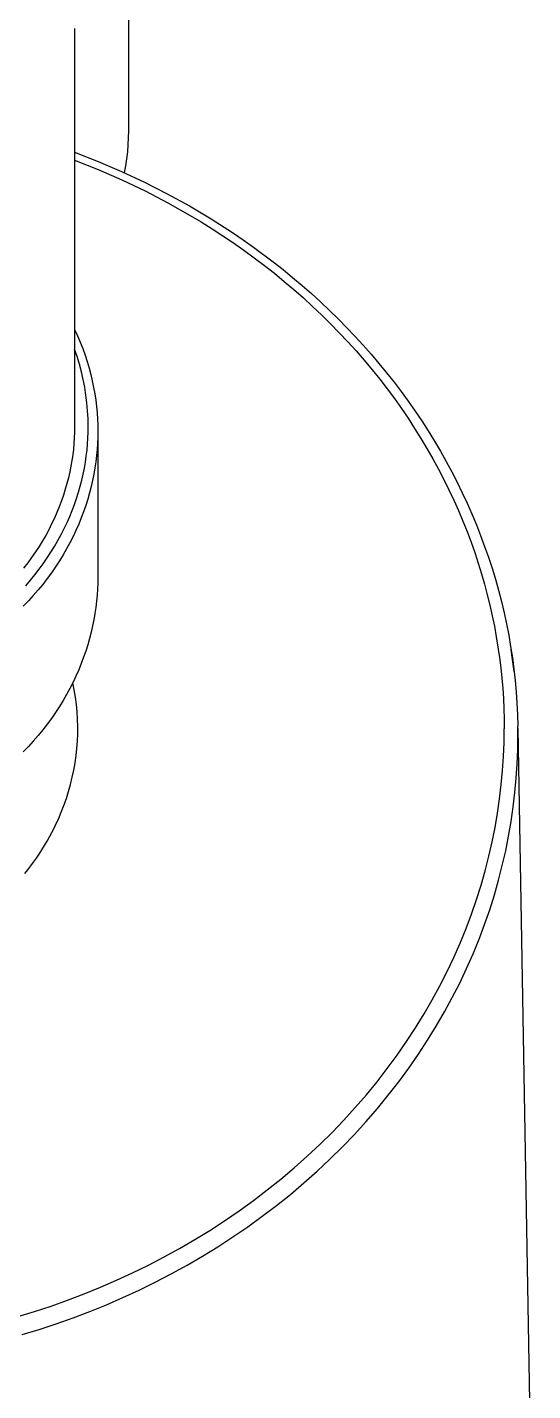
# Model space of a CAD drawing. Header units: metres. Extents: x 198 to 412, y -54 to 17.
# Drawn here: x 255.78562 to 255.80409, y -1.91884 to -1.86899 of the extents above; entities that cross this region are included whole.
import ezdxf

# ---------------------------------------------------------------- set-up
doc = ezdxf.new("R2010")
doc.units = ezdxf.units.M
doc.header["$LTSCALE"] = 10
doc.layers.add('02', color=2, linetype='Continuous')

# ---------------------------------------------------------------- blocks, each defined once
blk = doc.blocks.new('A$C4ADF6893')
for p, q in [((0.012469, -0.138637), (0.012469, -0.15002)), ((0.0105, -0.14628), (0.0105, -0.160833)), ((0.012469, -0.15002), (0.012465, -0.150276)), ((0.012452, -0.150532), (0.01243, -0.150786)), ((0.012465, -0.150276), (0.012452, -0.150532)), ((0.0105, -0.150799), (0.011365, -0.151137)), ((0.01243, -0.150786), (0.012401, -0.151041)), ((0.0105, -0.151084), (0.011369, -0.151429)), ((0.011365, -0.151137), (0.012219, -0.151502)), ((0.011369, -0.151429), (0.012229, -0.151805)), ((0.012219, -0.151502), (0.01306, -0.151894)), ((0.012363, -0.151294), (0.012316, -0.151545)), ((0.012401, -0.151041), (0.012363, -0.151294)), ((0.012229, -0.151805), (0.013077, -0.15221)), ((0.01306, -0.151894), (0.013888, -0.152315)), ((0.013077, -0.15221), (0.01391, -0.152644)), ((0.013888, -0.152315), (0.014701, -0.152762)), ((0.01391, -0.152644), (0.014728, -0.153106)), ((0.014701, -0.152762), (0.015498, -0.153237)), ((0.014728, -0.153106), (0.015131, -0.153348)), ((0.015131, -0.153348), (0.015529, -0.153597)), ((0.015498, -0.153237), (0.016279, -0.153739)), ((0.015529, -0.153597), (0.015922, -0.153852)), ((0.015922, -0.153852), (0.01631, -0.154114)), ((0.016279, -0.153739), (0.016662, -0.154)), ((0.016662, -0.154), (0.017041, -0.154267)), ((0.01631, -0.154114), (0.016692, -0.154383)), ((0.016692, -0.154383), (0.017069, -0.154658)), ((0.017041, -0.154267), (0.017766, -0.154808)), ((0.017069, -0.154658), (0.01744, -0.154939)), ((0.01744, -0.154939), (0.017806, -0.155226)), ((0.017766, -0.154808), (0.018121, -0.155088)), ((0.017806, -0.155226), (0.018165, -0.15552)), ((0.018121, -0.155088), (0.018471, -0.155374)), ((0.018165, -0.15552), (0.018517, -0.155819)), ((0.018471, -0.155374), (0.018816, -0.155666)), ((0.018517, -0.155819), (0.018863, -0.156124)), ((0.018816, -0.155666), (0.019156, -0.155965)), ((0.019156, -0.155965), (0.01949, -0.156269)), ((0.018863, -0.156124), (0.019203, -0.156435)), ((0.019203, -0.156435), (0.019535, -0.156751)), ((0.01949, -0.156269), (0.019819, -0.15658)), ((0.019535, -0.156751), (0.01986, -0.157072)), ((0.019819, -0.15658), (0.020134, -0.156889)), ((0.020134, -0.156889), (0.020444, -0.157203)), ((0.0105, -0.157275), (0.010607, -0.157509)), ((0.010607, -0.157509), (0.010706, -0.157744)), ((0.01986, -0.157072), (0.020178, -0.157398)), ((0.020178, -0.157398), (0.020489, -0.157729)), ((0.020444, -0.157203), (0.020749, -0.157524)), ((0.010594, -0.158267), (0.0105, -0.157993)), ((0.010706, -0.157744), (0.010798, -0.15798)), ((0.010798, -0.15798), (0.010883, -0.158216)), ((0.020489, -0.157729), (0.020792, -0.158065)), ((0.020749, -0.157524), (0.021047, -0.157849)), ((0.021047, -0.157849), (0.021339, -0.158181)), ((0.010678, -0.158544), (0.010594, -0.158267)), ((0.010883, -0.158216), (0.01096, -0.158453)), ((0.01096, -0.158453), (0.01103, -0.158689)), ((0.020792, -0.158065), (0.021087, -0.158405)), ((0.021087, -0.158405), (0.021375, -0.158749)), ((0.021339, -0.158181), (0.021625, -0.158517)), ((0.010753, -0.158824), (0.010678, -0.158544)), ((0.010818, -0.159107), (0.010753, -0.158824)), ((0.01103, -0.158689), (0.011092, -0.158926)), ((0.011092, -0.158926), (0.011148, -0.159161)), ((0.021375, -0.158749), (0.021654, -0.159097)), ((0.021625, -0.158517), (0.021905, -0.158859)), ((0.021905, -0.158859), (0.022178, -0.159206)), ((0.010873, -0.159391), (0.010818, -0.159107)), ((0.010919, -0.159677), (0.010873, -0.159391)), ((0.011148, -0.159161), (0.011197, -0.159397)), ((0.011197, -0.159397), (0.011238, -0.159631)), ((0.021654, -0.159097), (0.021926, -0.15945)), ((0.021926, -0.15945), (0.02219, -0.159806)), ((0.022178, -0.159206), (0.022441, -0.159552)), ((0.010954, -0.159965), (0.010919, -0.159677)), ((0.010979, -0.160254), (0.010954, -0.159965)), ((0.011238, -0.159631), (0.011273, -0.159864)), ((0.011273, -0.159864), (0.011301, -0.160096)), ((0.02219, -0.159806), (0.022445, -0.160165)), ((0.022441, -0.159552), (0.022697, -0.159904)), ((0.022697, -0.159904), (0.022946, -0.16026)), ((0.010995, -0.160543), (0.010979, -0.160254)), ((0.011301, -0.160096), (0.011323, -0.160327)), ((0.011323, -0.160327), (0.011338, -0.160556)), ((0.022445, -0.160165), (0.022692, -0.160527)), ((0.022946, -0.16026), (0.023188, -0.160621)), ((0.0105, -0.160833), (0.010497, -0.161035)), ((0.011, -0.160833), (0.010995, -0.160543)), ((0.010997, -0.161044), (0.011, -0.160833)), ((0.011338, -0.160556), (0.011347, -0.160783)), ((0.011347, -0.160783), (0.01135, -0.161008)), ((0.01135, -0.161008), (0.011347, -0.161226)), ((0.022692, -0.160527), (0.02293, -0.160893)), ((0.02293, -0.160893), (0.02316, -0.161261)), ((0.023188, -0.160621), (0.023423, -0.160986)), ((0.023423, -0.160986), (0.023651, -0.161356)), ((0.010476, -0.161443), (0.010458, -0.16165)), ((0.01049, -0.161238), (0.010476, -0.161443)), ((0.010497, -0.161035), (0.01049, -0.161238)), ((0.010956, -0.161689), (0.010975, -0.161472)), ((0.010975, -0.161472), (0.010989, -0.161258)), ((0.010989, -0.161258), (0.010997, -0.161044)), ((0.011339, -0.161446), (0.011324, -0.161668)), ((0.011347, -0.161226), (0.011339, -0.161446)), ((0.01135, -0.161117), (0.01135, -0.16633)), ((0.02316, -0.161261), (0.023382, -0.161632)), ((0.023651, -0.161356), (0.023872, -0.161731)), ((0.010433, -0.161858), (0.010403, -0.162067)), ((0.010458, -0.16165), (0.010433, -0.161858)), ((0.010898, -0.162126), (0.01093, -0.161907)), ((0.01093, -0.161907), (0.010956, -0.161689)), ((0.011304, -0.161891), (0.011278, -0.162116)), ((0.011324, -0.161668), (0.011304, -0.161891)), ((0.023382, -0.161632), (0.023595, -0.162005)), ((0.023595, -0.162005), (0.0238, -0.162381)), ((0.023872, -0.161731), (0.024086, -0.162109)), ((0.010325, -0.162488), (0.010277, -0.162699)), ((0.010367, -0.162277), (0.010325, -0.162488)), ((0.010403, -0.162067), (0.010367, -0.162277)), ((0.010816, -0.162566), (0.01086, -0.162346)), ((0.01086, -0.162346), (0.010898, -0.162126)), ((0.011245, -0.162342), (0.011206, -0.162569)), ((0.011278, -0.162116), (0.011245, -0.162342)), ((0.0238, -0.162381), (0.023996, -0.162758)), ((0.024086, -0.162109), (0.024288, -0.162484)), ((0.024288, -0.162484), (0.024483, -0.162863)), ((0.010222, -0.162911), (0.010162, -0.163123)), ((0.010277, -0.162699), (0.010222, -0.162911)), ((0.010709, -0.16301), (0.010766, -0.162788)), ((0.010766, -0.162788), (0.010816, -0.162566)), ((0.011161, -0.162797), (0.011108, -0.163025)), ((0.011206, -0.162569), (0.011161, -0.162797)), ((0.023996, -0.162758), (0.024183, -0.163137)), ((0.024483, -0.162863), (0.02467, -0.163246)), ((0.010095, -0.163335), (0.010021, -0.163547)), ((0.010162, -0.163123), (0.010095, -0.163335)), ((0.010499, -0.163677), (0.010575, -0.163454)), ((0.010575, -0.163454), (0.010645, -0.163232)), ((0.010645, -0.163232), (0.010709, -0.16301)), ((0.010984, -0.163483), (0.010912, -0.163713)), ((0.01105, -0.163254), (0.010984, -0.163483)), ((0.011108, -0.163025), (0.01105, -0.163254)), ((0.024183, -0.163137), (0.024362, -0.163518)), ((0.02467, -0.163246), (0.024849, -0.163632)), ((0.009855, -0.16397), (0.009763, -0.16418)), ((0.009942, -0.163759), (0.009855, -0.16397)), ((0.010021, -0.163547), (0.009942, -0.163759)), ((0.010325, -0.16412), (0.010415, -0.163898)), ((0.010415, -0.163898), (0.010499, -0.163677)), ((0.010833, -0.163942), (0.010746, -0.164171)), ((0.010912, -0.163713), (0.010833, -0.163942)), ((0.024362, -0.163518), (0.024532, -0.1639)), ((0.024532, -0.1639), (0.024693, -0.164283)), ((0.024849, -0.163632), (0.025021, -0.164022)), ((0.009664, -0.16439), (0.009558, -0.164598)), ((0.009763, -0.16418), (0.009664, -0.16439)), ((0.010124, -0.164559), (0.010228, -0.16434)), ((0.010228, -0.16434), (0.010325, -0.16412)), ((0.010653, -0.164399), (0.010553, -0.164626)), ((0.010746, -0.164171), (0.010653, -0.164399)), ((0.024693, -0.164283), (0.024846, -0.164666)), ((0.025021, -0.164022), (0.025186, -0.164415)), ((0.025186, -0.164415), (0.025342, -0.164812)), ((0.009446, -0.164805), (0.009327, -0.16501)), ((0.009558, -0.164598), (0.009446, -0.164805)), ((0.009771, -0.165209), (0.009895, -0.164994)), ((0.009895, -0.164994), (0.010013, -0.164777)), ((0.010013, -0.164777), (0.010124, -0.164559)), ((0.010446, -0.164853), (0.010332, -0.165078)), ((0.010553, -0.164626), (0.010446, -0.164853)), ((0.024846, -0.164666), (0.024991, -0.165051)), ((0.025342, -0.164812), (0.02549, -0.165211)), ((0.00907, -0.165414), (0.008933, -0.165613)), ((0.009202, -0.165213), (0.00907, -0.165414)), ((0.009327, -0.16501), (0.009202, -0.165213)), ((0.009502, -0.165632), (0.00964, -0.165422)), ((0.00964, -0.165422), (0.009771, -0.165209)), ((0.01021, -0.165301), (0.010082, -0.165523)), ((0.010332, -0.165078), (0.01021, -0.165301)), ((0.024991, -0.165051), (0.025127, -0.165436)), ((0.025127, -0.165436), (0.025254, -0.165821)), ((0.02549, -0.165211), (0.025628, -0.165608)), ((0.008788, -0.165809), (0.008638, -0.166003)), ((0.008933, -0.165613), (0.008788, -0.165809)), ((0.009207, -0.166046), (0.009358, -0.165841)), ((0.009358, -0.165841), (0.009502, -0.165632)), ((0.009805, -0.16596), (0.009656, -0.166175)), ((0.009947, -0.165743), (0.009805, -0.16596)), ((0.010082, -0.165523), (0.009947, -0.165743)), ((0.025254, -0.165821), (0.025373, -0.166207)), ((0.025628, -0.165608), (0.025759, -0.166008)), ((0.008716, -0.166645), (0.008886, -0.166449)), ((0.008886, -0.166449), (0.00905, -0.166249)), ((0.00905, -0.166249), (0.009207, -0.166046)), ((0.0095, -0.166387), (0.009338, -0.166597)), ((0.009656, -0.166175), (0.0095, -0.166387)), ((0.01135, -0.16633), (0.011347, -0.166548)), ((0.025373, -0.166207), (0.025484, -0.166592)), ((0.025759, -0.166008), (0.025881, -0.166411)), ((0.025881, -0.166411), (0.025995, -0.166815)), ((0.009169, -0.166803), (0.008993, -0.167005)), ((0.009338, -0.166597), (0.009169, -0.166803)), ((0.011339, -0.166769), (0.011324, -0.16699)), ((0.011347, -0.166548), (0.011339, -0.166769)), ((0.025484, -0.166592), (0.025586, -0.166977)), ((0.025586, -0.166977), (0.02568, -0.167362)), ((0.025995, -0.166815), (0.026101, -0.167223)), ((0.008812, -0.167204), (0.008624, -0.167399)), ((0.008993, -0.167005), (0.008812, -0.167204)), ((0.011278, -0.167438), (0.011245, -0.167664)), ((0.011304, -0.167214), (0.011278, -0.167438)), ((0.011324, -0.16699), (0.011304, -0.167214)), ((0.02568, -0.167362), (0.025766, -0.167746)), ((0.026101, -0.167223), (0.026198, -0.167632)), ((0.011206, -0.167891), (0.011161, -0.168119)), ((0.011245, -0.167664), (0.011206, -0.167891)), ((0.025766, -0.167746), (0.025844, -0.168129)), ((0.026198, -0.167632), (0.026287, -0.168043)), ((0.011108, -0.168348), (0.01105, -0.168577)), ((0.011161, -0.168119), (0.011108, -0.168348)), ((0.025844, -0.168129), (0.025914, -0.168511)), ((0.026287, -0.168043), (0.026368, -0.168456)), ((0.026368, -0.168456), (0.026439, -0.168867)), ((0.010984, -0.168806), (0.010912, -0.169035)), ((0.01105, -0.168577), (0.010984, -0.168806)), ((0.025914, -0.168511), (0.025977, -0.168892)), ((0.025977, -0.168892), (0.026031, -0.169271)), ((0.026439, -0.168867), (0.026502, -0.16928)), ((0.010833, -0.169265), (0.010746, -0.169493)), ((0.010912, -0.169035), (0.010833, -0.169265)), ((0.026031, -0.169271), (0.026078, -0.16965)), ((0.026567, -0.169781), (0.026458, -0.168988)), ((0.026502, -0.16928), (0.026557, -0.169694)), ((0.010553, -0.169949), (0.010446, -0.170175)), ((0.010653, -0.169722), (0.010553, -0.169949)), ((0.010746, -0.169493), (0.010653, -0.169722)), ((0.026078, -0.16965), (0.026117, -0.170026)), ((0.026557, -0.169694), (0.026603, -0.170109)), ((0.010332, -0.1704), (0.01021, -0.170624)), ((0.010446, -0.170175), (0.010332, -0.1704)), ((0.010489, -0.170456), (0.010437, -0.170193)), ((0.010532, -0.170721), (0.010489, -0.170456)), ((0.026117, -0.170026), (0.026149, -0.170401)), ((0.026149, -0.170401), (0.026173, -0.170774)), ((0.026603, -0.170109), (0.026641, -0.170525)), ((0.010082, -0.170846), (0.009947, -0.171065)), ((0.01021, -0.170624), (0.010082, -0.170846)), ((0.010567, -0.170987), (0.010532, -0.170721)), ((0.026173, -0.170774), (0.026191, -0.171144)), ((0.026641, -0.170525), (0.02667, -0.170942)), ((0.02667, -0.170942), (0.02669, -0.171359)), ((0.009805, -0.171283), (0.009656, -0.171498)), ((0.009947, -0.171065), (0.009805, -0.171283)), ((0.010592, -0.171254), (0.010567, -0.170987)), ((0.010608, -0.171521), (0.010592, -0.171254)), ((0.026191, -0.171144), (0.026201, -0.171513)), ((0.02669, -0.171359), (0.026701, -0.171777)), ((0.009338, -0.171919), (0.009169, -0.172125)), ((0.0095, -0.17171), (0.009338, -0.171919)), ((0.009656, -0.171498), (0.0095, -0.17171)), ((0.010616, -0.171789), (0.010608, -0.171521)), ((0.010615, -0.172058), (0.010616, -0.171789)), ((0.026198, -0.172383), (0.026205, -0.171879)), ((0.026201, -0.171513), (0.026205, -0.171879)), ((0.026705, -0.172127), (0.026701, -0.171777)), ((0.026703, -0.171871), (0.027247, -0.203008)), ((0.008993, -0.172328), (0.008812, -0.172527)), ((0.009169, -0.172125), (0.008993, -0.172328)), ((0.010585, -0.172593), (0.010604, -0.172325)), ((0.010604, -0.172325), (0.010615, -0.172058)), ((0.026178, -0.172891), (0.026198, -0.172383)), ((0.026698, -0.17264), (0.026705, -0.172127)), ((0.008812, -0.172527), (0.008624, -0.172722)), ((0.01052, -0.173125), (0.010557, -0.17286)), ((0.010557, -0.17286), (0.010585, -0.172593)), ((0.026145, -0.173403), (0.026178, -0.172891)), ((0.026678, -0.173158), (0.026698, -0.17264)), ((0.010419, -0.173652), (0.010474, -0.17339)), ((0.010474, -0.17339), (0.01052, -0.173125)), ((0.026099, -0.173919), (0.026145, -0.173403)), ((0.026644, -0.17368), (0.026678, -0.173158)), ((0.010284, -0.174171), (0.010356, -0.173913)), ((0.010356, -0.173913), (0.010419, -0.173652)), ((0.026038, -0.174437), (0.026099, -0.173919)), ((0.026597, -0.174205), (0.026644, -0.17368)), ((0.010114, -0.17468), (0.010203, -0.174427)), ((0.010203, -0.174427), (0.010284, -0.174171)), ((0.025962, -0.174959), (0.026038, -0.174437)), ((0.026534, -0.174734), (0.026597, -0.174205)), ((0.009911, -0.175176), (0.010017, -0.17493)), ((0.010017, -0.17493), (0.010114, -0.17468)), ((0.025872, -0.175483), (0.025962, -0.174959)), ((0.026458, -0.175265), (0.026534, -0.174734)), ((0.009756, -0.175507), (0.009835, -0.175343)), ((0.009835, -0.175343), (0.009911, -0.175176)), ((0.026366, -0.1758), (0.026458, -0.175265)), ((0.009497, -0.175991), (0.009587, -0.175831)), ((0.009587, -0.175831), (0.009673, -0.17567)), ((0.009673, -0.17567), (0.009756, -0.175507)), ((0.025767, -0.176009), (0.025872, -0.175483)), ((0.026259, -0.176336), (0.026366, -0.1758)), ((0.009109, -0.176604), (0.009208, -0.176457)), ((0.009208, -0.176457), (0.009308, -0.176303)), ((0.009308, -0.176303), (0.009404, -0.176148)), ((0.009404, -0.176148), (0.009497, -0.175991)), ((0.025647, -0.176537), (0.025767, -0.176009)), ((0.026136, -0.176873), (0.026259, -0.176336)), ((0.008793, -0.177034), (0.008901, -0.176893)), ((0.008901, -0.176893), (0.009006, -0.176749)), ((0.009006, -0.176749), (0.009109, -0.176604)), ((0.025511, -0.177066), (0.025647, -0.176537)), ((0.025998, -0.177412), (0.026136, -0.176873)), ((0.008682, -0.177173), (0.008793, -0.177034)), ((0.02536, -0.177595), (0.025511, -0.177066)), ((0.025844, -0.177952), (0.025998, -0.177412)), ((0.025193, -0.178124), (0.02536, -0.177595)), ((0.025674, -0.178491), (0.025844, -0.177952)), ((0.02501, -0.178654), (0.025193, -0.178124)), ((0.024811, -0.179182), (0.02501, -0.178654)), ((0.025487, -0.179031), (0.025674, -0.178491)), ((0.024596, -0.179709), (0.024811, -0.179182)), ((0.025285, -0.179569), (0.025487, -0.179031)), ((0.024365, -0.180234), (0.024596, -0.179709)), ((0.025065, -0.180106), (0.025285, -0.179569)), ((0.024117, -0.180756), (0.024365, -0.180234)), ((0.02483, -0.180641), (0.025065, -0.180106)), ((0.023853, -0.181276), (0.024117, -0.180756)), ((0.024577, -0.181173), (0.02483, -0.180641)), ((0.023573, -0.181792), (0.023853, -0.181276)), ((0.024308, -0.181703), (0.024577, -0.181173)), ((0.023277, -0.182304), (0.023573, -0.181792)), ((0.024023, -0.182229), (0.024308, -0.181703)), ((0.022965, -0.182811), (0.023277, -0.182304)), ((0.023721, -0.18275), (0.024023, -0.182229)), ((0.022637, -0.183313), (0.022965, -0.182811)), ((0.023403, -0.183267), (0.023721, -0.18275)), ((0.022293, -0.183809), (0.022637, -0.183313)), ((0.023069, -0.183779), (0.023403, -0.183267)), ((0.021933, -0.184299), (0.022293, -0.183809)), ((0.022718, -0.184285), (0.023069, -0.183779)), ((0.021558, -0.184782), (0.021933, -0.184299)), ((0.022352, -0.184784), (0.022718, -0.184285)), ((0.021168, -0.185258), (0.021558, -0.184782)), ((0.021969, -0.185276), (0.022352, -0.184784)), ((0.020763, -0.185726), (0.021168, -0.185258)), ((0.021572, -0.185761), (0.021969, -0.185276)), ((0.020344, -0.186185), (0.020763, -0.185726)), ((0.021159, -0.186238), (0.021572, -0.185761)), ((0.019911, -0.186636), (0.020344, -0.186185)), ((0.020732, -0.186706), (0.021159, -0.186238)), ((0.019463, -0.187077), (0.019911, -0.186636)), ((0.02029, -0.187165), (0.020732, -0.186706)), ((0.019003, -0.187508), (0.019463, -0.187077)), ((0.019835, -0.187614), (0.02029, -0.187165)), ((0.018529, -0.187928), (0.019003, -0.187508)), ((0.019365, -0.188054), (0.019835, -0.187614)), ((0.017546, -0.188737), (0.018044, -0.188339)), ((0.018044, -0.188339), (0.018529, -0.187928)), ((0.018883, -0.188482), (0.019365, -0.188054)), ((0.017037, -0.189125), (0.017546, -0.188737)), ((0.017881, -0.189307), (0.018388, -0.1889)), ((0.018388, -0.1889), (0.018883, -0.188482)), ((0.016517, -0.1895), (0.017037, -0.189125)), ((0.017362, -0.189701), (0.017881, -0.189307)), ((0.015446, -0.190214), (0.015986, -0.189863)), ((0.015986, -0.189863), (0.016517, -0.1895)), ((0.016832, -0.190084), (0.017362, -0.189701)), ((0.014897, -0.190552), (0.015446, -0.190214)), ((0.016291, -0.190454), (0.016832, -0.190084)), ((0.013774, -0.191188), (0.014339, -0.190877)), ((0.014339, -0.190877), (0.014897, -0.190552)), ((0.015181, -0.191156), (0.015741, -0.190812)), ((0.015741, -0.190812), (0.016291, -0.190454)), ((0.013201, -0.191486), (0.013774, -0.191188)), ((0.014613, -0.191487), (0.015181, -0.191156)), ((0.012036, -0.192041), (0.012621, -0.19177)), ((0.012621, -0.19177), (0.013201, -0.191486)), ((0.013453, -0.192108), (0.014037, -0.191804)), ((0.014037, -0.191804), (0.014613, -0.191487)), ((0.010849, -0.19254), (0.011445, -0.192297)), ((0.011445, -0.192297), (0.012036, -0.192041)), ((0.012265, -0.192673), (0.012862, -0.192397)), ((0.012862, -0.192397), (0.013453, -0.192108)), ((0.009646, -0.192983), (0.010249, -0.192768)), ((0.010249, -0.192768), (0.010849, -0.19254)), ((0.011663, -0.192935), (0.012265, -0.192673)), ((0.008431, -0.193369), (0.00904, -0.193183)), ((0.00904, -0.193183), (0.009646, -0.192983)), ((0.010445, -0.193415), (0.011056, -0.193182)), ((0.011056, -0.193182), (0.011663, -0.192935)), ((0.008592, -0.194027), (0.009212, -0.193837)), ((0.009212, -0.193837), (0.00983, -0.193633)), ((0.00983, -0.193633), (0.010445, -0.193415))]:
    blk.add_line(p, q)

msp = doc.modelspace()

# ---------------------------------------------------------------- block references
at = {"layer": '02', "rotation": 359.9994161379321}
msp.add_blockref('A$C4ADF6893', (255.776844, -1.722764), dxfattribs=at)

doc.saveas('drawing.dxf')
